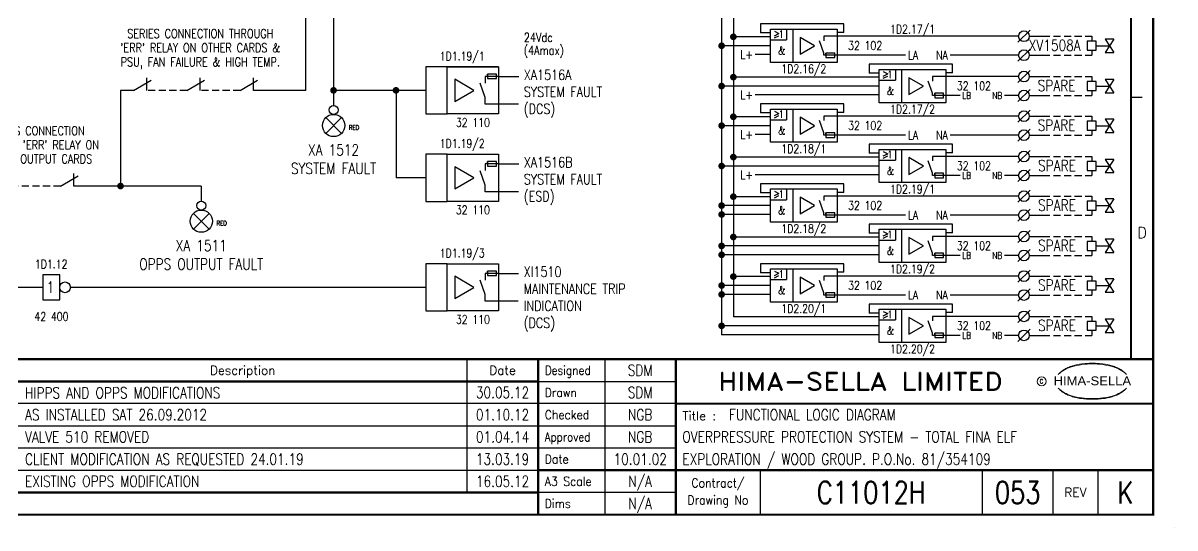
# Model space of a CAD drawing. Extents: x 0 to 414, y 0 to 285.
# Drawn here: x 154.5 to 413.9, y 0 to 113.7 of the extents above; entities that cross this region are included whole.
import ezdxf
from ezdxf.enums import TextEntityAlignment as Align

# ---------------------------------------------------------------- set-up
doc = ezdxf.new("R2010")
doc.units = 0
doc.header["$MEASUREMENT"] = 0
doc.linetypes.add('CONTINU', pattern=[0])
doc.linetypes.add('HIDDEN', pattern=[9.525, 6.35, -3.175])
doc.layers.get('0').update_dxf_attribs({"linetype": 'CONTINUOUS'})
for name, color, linetype in [('01-DRAW', 7, 'CONTINUOUS'), ('01_DRAW', 7, 'CONTINUOUS'), ('02-TEXT', 2, 'CONTINUOUS'), ('COL', 2, 'CONTINU'), ('ROW', 2, 'CONTINU'), ('UPS', 2, 'CONTINUOUS')]:
    doc.layers.add(name, color=color, linetype=linetype)
doc.styles.add('ARIAL', font='arial.ttf', dxfattribs={"height": 2.5})
doc.styles.add('ROMAND', font='ROMAND')
doc.styles.add('ROMANS', font='romans.shx', dxfattribs={"width": 0.8})

# ---------------------------------------------------------------- blocks, each defined once
blk = doc.blocks.new('TERM')
blk.add_line((0.5657, 0.5657), (-0.5657, -0.5657))
blk.add_circle((0, 0), 0.5)
blk = doc.blocks.new('HS-A3')
at = {"color": 1}
for p, q in [((404, 97), (406.5, 97)), ((254.5, 38), (254.5, 8)), ((285.5, 38), (285.5, 3)), ((270.5, 33), (301.5, 33)), ((301.5, 28), (104, 28)), ((104, 23), (301.5, 23)), ((301.5, 18), (104, 18)), ((104, 13), (270.5, 13)), ((320.5, 13), (320.5, 3)), ((370.5, 13), (370.5, 3)), ((386.5, 3), (386.5, 13)), ((396.5, 13), (396.5, 3)), ((301.5, 8), (270.5, 8)), ((413.9, 0), (413.9, 0.025))]:
    blk.add_line(p, q, dxfattribs=at)
at = {"color": 1, "const_width": 0.5}
blk.add_lwpolyline([(16, 3), (409, 3), (409, 285), (16, 285)], close=True, dxfattribs=at)
for points in [[(404, 38), (404, 280)], [(409, 38), (16, 38)], [(270.5, 38), (270.5, 3)], [(301.5, 3), (301.5, 38)], [(270.5, 33), (104, 33)], [(409, 28), (301.5, 28)], [(270.5, 13), (409, 13)], [(270.5, 8), (16, 8)]]:
    blk.add_lwpolyline(points, dxfattribs=at)
at = {"color": 3, "lineweight": 13}
blk.add_circle((383.8795, 33), 1, dxfattribs=at)
for centre, radius, start, end in [((393.7772, 27.1992), 9.7601, 107.5931, 113.9452), ((395.0991, 20.9965), 15.9367, 89.2698, 106.3911), ((394.0978, 26.015), 10.9859, 96.0146, 107.3203), ((395.2933, 18.8099), 18.2818, 92.8917, 97.3734), ((395.2419, 21.3644), 15.7281, 89.7805, 93.1738), ((395.5053, 20.9965), 15.9367, 73.6089, 90.7302), ((395.3626, 21.3644), 15.7281, 86.8262, 90.2195), ((395.3112, 18.8099), 18.2818, 82.6266, 87.1083), ((396.5067, 26.015), 10.9859, 72.6797, 83.9854), ((396.8272, 27.1992), 9.7601, 66.0548, 72.4069), ((392.604, 29.3277), 7.2401, 106.0532, 133.5024), ((392.8763, 29.5135), 7.2999, 130.419, 136.057), ((392.1149, 30.6001), 5.9804, 122.244, 131.6154), ((391.752, 31.2819), 5.2104, 111.8206, 122.8668), ((398.0005, 29.3277), 7.2401, 46.4976, 73.9468), ((398.8524, 31.2819), 5.2104, 57.1332, 68.1794), ((398.4895, 30.6001), 5.9804, 48.3846, 57.756), ((397.7282, 29.5135), 7.2999, 43.943, 49.581), ((392.8763, 36.545), 7.2999, 223.943, 229.581), ((392.604, 36.7308), 7.2401, 226.4976, 253.9468), ((398.0005, 36.7308), 7.2401, 286.0532, 313.5024), ((397.7282, 36.545), 7.2999, 310.419, 316.057), ((392.1149, 35.4585), 5.9804, 228.3846, 237.756), ((391.752, 34.7766), 5.2104, 237.1332, 248.1794), ((393.7772, 38.8593), 9.7601, 246.0548, 252.4069), ((395.0991, 45.062), 15.9367, 253.6089, 270.7302), ((394.0978, 40.0435), 10.9859, 252.6797, 263.9854), ((395.2933, 47.2486), 18.2818, 262.6266, 267.1083), ((395.2419, 44.6941), 15.7281, 266.8262, 270.2195), ((395.5053, 45.062), 15.9367, 269.2698, 286.3911), ((395.3626, 44.6941), 15.7281, 269.7805, 273.1738), ((395.3112, 47.2486), 18.2818, 272.8917, 277.3734), ((396.5067, 40.0435), 10.9859, 276.0146, 287.3203), ((396.8272, 38.8593), 9.7601, 287.5931, 293.9452), ((398.8524, 34.7766), 5.2104, 291.8206, 302.8668), ((398.4895, 35.4585), 5.9804, 302.244, 311.6154)]:
    blk.add_arc(centre, radius, start, end, dxfattribs=at)
at = {"color": 2, "style": 'ROMAND'}
blk.add_text('D', height=2.5, dxfattribs=at).set_placement((406.5, 66.5), align=Align.MIDDLE)
at = {"color": 4, "style": 'ROMAND'}
for s, p in [('Description', (204, 34.5)), ('Date', (262.5, 34.5))]:
    blk.add_text(s, height=2, dxfattribs=at).set_placement(p, align=Align.CENTER)
for s, width, p in [('Designed', 0.87, (272, 34.5)), ('Drawn', 0.9, (272, 29.5)), ('Checked', 0.9, (272, 24.5)), ('Approved', 0.85, (272, 19.5)), ('Date', 0.9, (272, 14.5)), ('A3 Scale', 0.9, (272, 9.5)), ('Dims', 0.9, (272, 4.5))]:
    blk.add_text(s, height=2, dxfattribs=dict(at, width=width)).set_placement(p)
at = {"color": 1, "style": 'ROMAND', "width": 1.15}
blk.add_text('HIMA-SELLA LIMITED', height=4, dxfattribs=at).set_placement((343.0965, 33), align=Align.MIDDLE)
at = {"color": 1, "style": 'ARIAL', "width": 1.05}
blk.add_text('HIMA-SELLA', height=2, dxfattribs=at).set_placement((395.3022, 32.1293), align=Align.CENTER)
at = {"color": 3, "lineweight": 13, "style": 'ROMANS', "width": 0.8}
blk.add_text('C', height=1, dxfattribs=at).set_placement((383.8436, 32.5), align=Align.CENTER)
at = {"color": 4, "style": 'ROMAND'}
blk.add_text('Title :', height=2, dxfattribs=at).set_placement((303, 24.25))
at = {"color": 4, "style": 'ROMAND', "width": 0.9}
for s, p in [('Contract/', (311, 10)), ('Drawing No', (311, 6))]:
    blk.add_text(s, height=2, dxfattribs=at).set_placement(p, align=Align.MIDDLE)
at = {"color": 4, "style": 'ROMAND'}
blk.add_text('REV', height=2, dxfattribs=at).set_placement((391.5, 8), align=Align.MIDDLE)
at = {"layer": 'COL', "style": 'ROMAND', "flags": 9}
for tag, p in [('COL1', (48.5, 282.5)), ('COL2', (113.5, 282.5)), ('COL3', (178.5, 282.5)), ('COL4', (243.5, 282.5)), ('COL5', (308.5, 282.5)), ('COL6', (373.5, 282.5))]:
    blk.add_attdef(tag, p, '', height=2.5, dxfattribs=at)
at = {"layer": 'ROW', "style": 'ROMAND', "flags": 9}
for tag, p in [('ROW1', (406.5, 249.5)), ('ROW2', (406.5, 188.5)), ('ROW3', (406.5, 127.5)), ('ROW4', (406.5, 66.5))]:
    blk.add_attdef(tag, p, '', height=2.5, dxfattribs=at)
at = {"layer": 'UPS', "color": 3, "style": 'ROMANS', "width": 0.8, "flags": 8}
blk.add_attdef('PROJS->NOMPRO', text='', height=1.7, rotation=90, dxfattribs=at).set_placement((13.5, 35), align=Align.MIDDLE_LEFT)
at = {"layer": 'UPS', "style": 'ROMANS', "width": 0.8, "flags": 8}
for tag, height, p in [('PLANOS->VERIF', 2.5, (293.5, 34.25)), ('PLANOS->CANVI1', 2.5, (109, 29.25)), ('PLANOS->NCAN1', 2.5, (149, 29.25)), ('PLANOS->DCAN1', 2.5, (262.5, 29.25)), ('PLANOS->ORIG', 2.5, (293.5, 29.25)), ('PLANOS->CANVI2', 2.5, (109, 24.25)), ('PLANOS->NCAN2', 2.5, (149, 24.25)), ('PLANOS->DCAN2', 2.5, (262.5, 24.25)), ('PLANOS->HECHF', 2.5, (293.5, 24.25)), ('PLANOS->CANVI3', 2.5, (109, 19.25)), ('PLANOS->NCAN3', 2.5, (149, 19.25)), ('PLANOS->DCAN3', 2.5, (262.5, 19.25)), ('PLANOS->HECHD', 2.5, (293.5, 19.25)), ('PLANOS->CANVI4', 2.5, (109, 14.25)), ('PLANOS->NCAN4', 2.5, (149, 14.25)), ('PLANOS->DCAN4', 2.5, (262.5, 14.25)), ('PLANOS->DATACREA', 2.5, (293.5, 14.25)), ('PLANOS->CANVI5', 2.5, (109, 9.25)), ('PLANOS->NCAN5', 2.5, (149, 9.25)), ('PLANOS->DCAN5', 2.5, (262.5, 9.25)), ('PLANOS->NR1', 2.5, (293.5, 9.25)), ('PROJS->DESCPRO3', 5, (345.5, 5.5)), ('PLANOS->PLANO', 5, (378.5, 5.5)), ('PLANOS->USER', 5, (402.75, 5.5)), ('PLANOS->NR2', 2.5, (293.5, 4.25))]:
    blk.add_attdef(tag, text='', height=height, dxfattribs=at).set_placement(p, align=Align.CENTER)
at = {"layer": 'UPS', "style": 'ROMANS', "width": 3.1263, "flags": 8}
blk.add_attdef('PLANOS->MCAN1', text='', height=2.5, rotation=0.061173, dxfattribs=at).set_placement((155, 31.6443), (254, 31.75), align=Align.FIT)
at = {"layer": 'UPS', "style": 'ROMANS', "flags": 8}
for tag, width, p, p2 in [('PLANOS->MCAN2', 3.0574, (155, 26.75), (254, 26.75)), ('PLANOS->MCAN3', 3.0574, (155, 21.75), (254, 21.75)), ('PLANOS->MCAN4', 3.0462, (155, 16.75), (254, 16.75)), ('PLANOS->MCAN5', 3.0574, (155, 11.75), (254, 11.75))]:
    blk.add_attdef(tag, text='', height=2.5, dxfattribs=dict(at, width=width)).set_placement(p, p2, align=Align.FIT)
at = {"layer": 'UPS', "style": 'ROMANS', "width": 0.8, "flags": 8}
blk.add_attdef('PLANOS->DENOM', (313.5, 24.25), '', height=2.5, dxfattribs=at)
at = {"layer": 'UPS', "color": 4, "style": 'ROMANS', "width": 0.8, "flags": 8}
for tag, p in [('PROJS->DESCPRO1', (303, 19.25)), ('PROJS->DESCPRO2', (303, 14.25))]:
    blk.add_attdef(tag, p, '', height=2.5, dxfattribs=at)
at = {"layer": 'UPS', "color": 3, "style": 'ROMANS', "width": 0.8, "flags": 8}
blk.add_attdef('PLANOS->PROTOTIPO', text='', height=1.7, dxfattribs=at).set_placement((39.5, 5.5), align=Align.MIDDLE_LEFT)
at = {"layer": 'UPS', "style": 'ROMANS', "width": 0.8, "flags": 8}
blk.add_attdef('PLANOS->OBS4', text='', height=2.5, dxfattribs=at).set_placement((107, 5.5), align=Align.MIDDLE_LEFT)

msp = doc.modelspace()

# ---------------------------------------------------------------- linework, layer by layer
for p, q in [((314.4731, 128.5983), (314.4731, 47.5185)), ((394.1681, 109.586), (394.1681, 107.586)), ((396.1681, 109.586), (394.1681, 109.586)), ((395.1681, 110.7216), (395.1681, 109.586)), ((396.1681, 107.586), (396.1681, 109.586)), ((396.1681, 108.586), (396.1681, 109.586)), ((398.1681, 110.086), (400.1681, 107.086)), ((400.1681, 110.086), (398.1681, 107.086)), ((400.1681, 110.086), (398.1681, 110.086)), ((353.2632, 106.4504), (337.8301, 106.4504)), ((378.6964, 106.4504), (363.2632, 106.4504)), ((394.1681, 107.586), (396.1681, 107.586)), ((395.1681, 107.586), (395.1681, 106.4504)), ((396.1681, 108.586), (399.1681, 108.586)), ((398.1681, 107.086), (400.1681, 107.086)), ((261.6229, 103.8456), (245.2215, 103.8456)), ((395.1681, 101.6418), (395.1681, 100.5062)), ((394.1681, 100.5062), (394.1681, 98.5062)), ((396.1681, 100.5062), (394.1681, 100.5062)), ((396.1681, 98.5062), (396.1681, 100.5062)), ((396.1681, 99.5062), (396.1681, 100.5062)), ((396.1681, 99.5062), (399.1681, 99.5062)), ((398.1681, 101.0062), (400.1681, 98.0062)), ((400.1681, 101.0062), (398.1681, 98.0062)), ((400.1681, 101.0062), (398.1681, 101.0062)), ((176.497, 98.5393), (176.497, 76.9911)), ((365.5055, 97.3706), (362.3146, 97.3706)), ((378.6964, 97.3706), (375.5055, 97.3706)), ((394.1681, 98.5062), (396.1681, 98.5062)), ((395.1681, 98.5062), (395.1681, 97.3706)), ((398.1681, 98.0062), (400.1681, 98.0062)), ((394.1681, 91.586), (394.1681, 89.586)), ((396.1681, 91.586), (394.1681, 91.586)), ((395.1681, 92.7216), (395.1681, 91.586)), ((396.1681, 89.586), (396.1681, 91.586)), ((396.1681, 90.586), (396.1681, 91.586)), ((398.1681, 92.086), (400.1681, 89.086)), ((400.1681, 92.086), (398.1681, 89.086)), ((400.1681, 92.086), (398.1681, 92.086)), ((353.2632, 88.4504), (337.8301, 88.4504)), ((378.6964, 88.4504), (363.2632, 88.4504)), ((394.1681, 89.586), (396.1681, 89.586)), ((395.1681, 89.586), (395.1681, 88.4504)), ((396.1681, 90.586), (399.1681, 90.586)), ((398.1681, 89.086), (400.1681, 89.086)), ((395.1681, 83.6418), (395.1681, 82.5062)), ((398.1681, 83.0062), (400.1681, 80.0062)), ((400.1681, 83.0062), (398.1681, 80.0062)), ((400.1681, 83.0062), (398.1681, 83.0062)), ((394.1681, 82.5062), (394.1681, 80.5062)), ((396.1681, 82.5062), (394.1681, 82.5062)), ((394.1681, 80.5062), (396.1681, 80.5062)), ((395.1681, 80.5062), (395.1681, 79.3706)), ((396.1681, 80.5062), (396.1681, 82.5062)), ((396.1681, 81.5062), (396.1681, 82.5062)), ((396.1681, 81.5062), (399.1681, 81.5062)), ((365.5055, 79.3706), (362.3146, 79.3706)), ((378.6964, 79.3706), (375.5055, 79.3706)), ((398.1681, 80.0062), (400.1681, 80.0062)), ((394.1681, 73.586), (394.1681, 71.586)), ((396.1681, 73.586), (394.1681, 73.586)), ((395.1681, 74.7216), (395.1681, 73.586)), ((396.1681, 71.586), (396.1681, 73.586)), ((396.1681, 72.586), (396.1681, 73.586)), ((398.1681, 74.086), (400.1681, 71.086)), ((400.1681, 74.086), (398.1681, 71.086)), ((400.1681, 74.086), (398.1681, 74.086)), ((353.2632, 70.4504), (337.8301, 70.4504)), ((378.6964, 70.4504), (363.2632, 70.4504)), ((394.1681, 71.586), (396.1681, 71.586)), ((395.1681, 71.586), (395.1681, 70.4504)), ((396.1681, 72.586), (399.1681, 72.586)), ((398.1681, 71.086), (400.1681, 71.086)), ((395.1681, 65.6418), (395.1681, 64.5062)), ((398.1681, 65.0062), (400.1681, 62.0062)), ((400.1681, 65.0062), (398.1681, 62.0062)), ((400.1681, 65.0062), (398.1681, 65.0062)), ((394.1681, 64.5062), (394.1681, 62.5062)), ((396.1681, 64.5062), (394.1681, 64.5062)), ((394.1681, 62.5062), (396.1681, 62.5062)), ((395.1681, 62.5062), (395.1681, 61.3706)), ((396.1681, 62.5062), (396.1681, 64.5062)), ((396.1681, 63.5062), (396.1681, 64.5062)), ((396.1681, 63.5062), (399.1681, 63.5062)), ((365.5055, 61.3706), (362.3146, 61.3706)), ((378.6964, 61.3706), (375.5055, 61.3706)), ((398.1681, 62.0062), (400.1681, 62.0062)), ((394.1681, 55.586), (394.1681, 53.586)), ((396.1681, 55.586), (394.1681, 55.586)), ((395.1681, 56.7216), (395.1681, 55.586)), ((396.1681, 53.586), (396.1681, 55.586)), ((396.1681, 54.586), (396.1681, 55.586)), ((396.1681, 54.586), (399.1681, 54.586)), ((398.1681, 56.086), (400.1681, 53.086)), ((400.1681, 56.086), (398.1681, 53.086)), ((400.1681, 56.086), (398.1681, 56.086)), ((158.9713, 54.1837), (147.1474, 54.1836)), ((353.2632, 52.4504), (337.8301, 52.4504)), ((378.6964, 52.4504), (363.2632, 52.4504)), ((394.1681, 53.586), (396.1681, 53.586)), ((395.1681, 53.586), (395.1681, 52.4504)), ((398.1681, 53.086), (400.1681, 53.086)), ((395.1681, 47.6418), (395.1681, 46.5062)), ((398.1681, 47.0062), (400.1681, 44.0062)), ((400.1681, 47.0062), (398.1681, 44.0062)), ((400.1681, 47.0062), (398.1681, 47.0062)), ((394.1681, 46.5062), (394.1681, 44.5062)), ((396.1681, 46.5062), (394.1681, 46.5062)), ((394.1681, 44.5062), (396.1681, 44.5062)), ((395.1681, 44.5062), (395.1681, 43.3706)), ((396.1681, 44.5062), (396.1681, 46.5062)), ((396.1681, 45.5062), (396.1681, 46.5062)), ((396.1681, 45.5062), (399.1681, 45.5062)), ((365.5055, 43.3706), (362.3146, 43.3706)), ((378.6964, 43.3706), (375.5055, 43.3706)), ((398.1681, 44.0062), (400.1681, 44.0062))]:
    msp.add_line(p, q)
at = {"linetype": 'HIDDEN', "ltscale": 0.25}
for p, q in [((384.1681, 110.7216), (395.1681, 110.7216)), ((384.1681, 106.4504), (395.1681, 106.4504)), ((384.1681, 101.6418), (395.1681, 101.6418)), ((384.1681, 97.3706), (395.1681, 97.3706)), ((384.1681, 92.7216), (395.1681, 92.7216)), ((384.1681, 88.4504), (395.1681, 88.4504)), ((384.1681, 83.6418), (395.1681, 83.6418)), ((384.1681, 79.3706), (395.1681, 79.3706)), ((384.1681, 74.7216), (395.1681, 74.7216)), ((384.1681, 70.4504), (395.1681, 70.4504)), ((384.1681, 65.6418), (395.1681, 65.6418)), ((384.1681, 61.3706), (395.1681, 61.3706)), ((384.1681, 56.7216), (395.1681, 56.7216)), ((384.1681, 52.4504), (395.1681, 52.4504)), ((384.1681, 47.6418), (395.1681, 47.6418)), ((384.1681, 43.3706), (395.1681, 43.3706))]:
    msp.add_line(p, q, dxfattribs=at)
for centre in [(224.4645, 94.1273), (194.6689, 72.5791)]:
    msp.add_circle(centre, 1)
at = {"layer": '01-DRAW'}
for p, q in [((311.8302, 144.586), (311.8302, 90.586)), ((218.1934, 98.5393), (218.1934, 120.359)), ((224.4645, 117.359), (224.4645, 98.5393)), ((339.3393, 113.4957), (320.5578, 113.4957)), ((320.5578, 113.4957), (320.5578, 111.4847)), ((322.8301, 112.336), (337.8301, 112.336)), ((322.8301, 104.836), (322.8301, 112.336)), ((323.7211, 111.8546), (324.7341, 111.3481)), ((326.4627, 112.336), (326.4627, 109.9185)), ((327.8301, 112.336), (327.8301, 104.836)), ((337.8301, 112.336), (337.8301, 104.836)), ((339.3393, 111.5731), (337.8301, 111.5731)), ((339.3393, 111.5731), (339.3393, 113.4957)), ((322.8301, 110.5983), (314.4731, 110.5983)), ((322.8301, 111.4847), (320.5578, 111.4847)), ((322.8301, 109.9185), (326.4627, 109.9185)), ((323.7211, 110.8416), (324.7341, 111.3481)), ((323.7211, 110.335), (324.7341, 110.8416)), ((334.8301, 106.9504), (333.8479, 109.7216)), ((337.8301, 110.7216), (334.8301, 110.7216)), ((334.8301, 110.7216), (334.8301, 109.7216)), ((378.6965, 110.7216), (335.9006, 110.7216)), ((381.1084, 110.7216), (384.1681, 110.7216)), ((322.8301, 108.586), (311.8302, 108.586)), ((319.116, 108.586), (311.8302, 108.586)), ((322.8301, 106.586), (319.4194, 106.586)), ((334.8301, 106.4504), (334.8301, 106.9504)), ((353.2632, 106.4504), (334.8301, 106.4504)), ((337.3301, 106.9504), (335.3301, 106.9504)), ((335.3301, 106.9504), (335.3301, 105.9504)), ((335.3301, 106.4504), (335.3301, 106.9504)), ((337.3301, 105.9504), (337.3301, 106.9504)), ((378.6965, 106.4504), (363.2632, 106.4504)), ((381.1084, 106.4504), (384.1681, 106.4504)), ((245.2215, 103.8456), (245.2215, 93.2329)), ((250.0454, 103.8456), (245.2215, 103.8456)), ((337.8301, 104.836), (322.8301, 104.836)), ((335.3301, 105.9504), (337.3301, 105.9504)), ((363.8238, 104.4159), (345.0423, 104.4159)), ((345.0423, 104.4159), (345.0423, 102.4049)), ((363.8238, 102.4933), (363.8238, 104.4159)), ((182.4475, 98.5393), (182.4475, 101.3425)), ((194.4475, 98.5393), (194.4475, 101.3425)), ((206.4475, 98.5393), (206.4475, 101.3425)), ((258.6229, 101.6748), (258.6229, 100.1748)), ((261.6229, 101.6748), (258.6229, 101.6748)), ((259.1229, 102.1748), (259.1229, 101.1748)), ((261.1229, 102.1748), (259.1229, 102.1748)), ((259.1229, 101.6748), (259.1229, 102.1748)), ((259.1229, 101.1748), (261.1229, 101.1748)), ((261.1229, 101.1748), (261.1229, 102.1748)), ((261.6229, 101.6748), (266.1447, 101.6748)), ((347.3146, 101.5185), (314.4731, 101.5185)), ((347.3146, 102.4049), (345.0423, 102.4049)), ((347.3146, 103.2562), (362.3146, 103.2562)), ((347.3146, 95.7562), (347.3146, 103.2562)), ((348.2056, 102.7748), (349.2186, 102.2683)), ((348.2056, 101.7618), (349.2186, 102.2683)), ((348.2056, 101.2552), (349.2186, 101.7618)), ((350.9472, 103.2562), (350.9472, 100.8387)), ((352.3146, 103.2562), (352.3146, 95.7562)), ((359.3146, 101.6418), (359.3146, 100.6418)), ((362.3146, 101.6418), (359.3146, 101.6418)), ((378.6964, 101.6418), (360.3851, 101.6418)), ((362.3146, 103.2562), (362.3146, 95.7562)), ((363.8238, 102.4933), (362.3146, 102.4933)), ((381.1084, 101.6418), (384.1681, 101.6418)), ((179.4475, 98.5393), (183.3689, 100.862)), ((191.4475, 98.5393), (195.3689, 100.862)), ((203.4475, 98.5393), (207.3689, 100.862)), ((258.6229, 96.9037), (257.4807, 100.126)), ((343.6005, 99.5062), (311.8302, 99.5062)), ((347.3146, 99.5062), (311.8302, 99.5062)), ((347.3146, 100.8387), (350.9472, 100.8387)), ((359.3146, 97.8706), (358.3324, 100.6418)), ((179.4475, 98.5393), (176.497, 98.5393)), ((218.1934, 98.5393), (206.4475, 98.5393)), ((238.5157, 98.5393), (224.4645, 98.5393)), ((224.4645, 98.5393), (224.4645, 95.1273)), ((238.5157, 98.5393), (238.5157, 78.8476)), ((245.2215, 98.5393), (238.5157, 98.5393)), ((258.6229, 95.4037), (258.6229, 96.9037)), ((347.3146, 97.5062), (319.4194, 97.5062)), ((359.3146, 97.3706), (359.3146, 97.8706)), ((365.5055, 97.3706), (359.3146, 97.3706)), ((361.8146, 97.8706), (359.8146, 97.8706)), ((359.8146, 97.3706), (359.8146, 97.8706)), ((359.8146, 97.8706), (359.8146, 96.8706)), ((359.8146, 96.8706), (361.8146, 96.8706)), ((361.8146, 96.8706), (361.8146, 97.8706)), ((378.6964, 97.3706), (375.5055, 97.3706)), ((381.1084, 97.3706), (384.1681, 97.3706)), ((266.0597, 95.4037), (258.6229, 95.4037)), ((339.3393, 95.4957), (320.5578, 95.4957)), ((320.5578, 95.4957), (320.5578, 93.4847)), ((322.8301, 93.4847), (320.5578, 93.4847)), ((322.8301, 86.836), (322.8301, 94.336)), ((322.8301, 94.336), (337.8301, 94.336)), ((323.7211, 93.8546), (324.7341, 93.3481)), ((326.4627, 94.336), (326.4627, 91.9185)), ((327.8301, 94.336), (327.8301, 86.836)), ((337.8301, 94.336), (337.8301, 86.836)), ((339.3393, 93.5731), (337.8301, 93.5731)), ((339.3393, 93.5731), (339.3393, 95.4957)), ((362.3146, 95.7562), (347.3146, 95.7562)), ((245.2215, 93.2329), (250.0454, 93.2329)), ((322.8301, 92.5983), (314.4731, 92.5983)), ((322.8301, 91.9185), (326.4627, 91.9185)), ((323.7211, 92.8416), (324.7341, 93.3481)), ((323.7211, 92.335), (324.7341, 92.8416)), ((334.8301, 88.9504), (333.8479, 91.7216)), ((337.8301, 92.7216), (334.8301, 92.7216)), ((334.8301, 92.7216), (334.8301, 91.7216)), ((378.6965, 92.7216), (335.9006, 92.7216)), ((381.1084, 92.7216), (384.1681, 92.7216)), ((319.116, 90.586), (311.8302, 90.586)), ((311.8302, 90.586), (311.8302, 43.5062)), ((322.8301, 90.586), (319.116, 90.586)), ((322.8301, 88.586), (319.4194, 88.586)), ((334.8301, 88.4504), (334.8301, 88.9504)), ((353.2632, 88.4504), (334.8301, 88.4504)), ((337.3301, 88.9504), (335.3301, 88.9504)), ((335.3301, 88.9504), (335.3301, 87.9504)), ((335.3301, 88.4504), (335.3301, 88.9504)), ((337.3301, 87.9504), (337.3301, 88.9504)), ((378.6965, 88.4504), (363.2632, 88.4504)), ((381.1084, 88.4504), (384.1681, 88.4504)), ((337.8301, 86.836), (322.8301, 86.836)), ((335.3301, 87.9504), (337.3301, 87.9504)), ((363.8238, 86.4159), (345.0423, 86.4159)), ((345.0423, 86.4159), (345.0423, 84.4049)), ((363.8238, 84.4933), (363.8238, 86.4159)), ((245.2215, 84.1539), (245.2215, 73.5412)), ((250.0454, 84.1539), (245.2215, 84.1539)), ((347.3146, 83.5185), (314.4731, 83.5185)), ((347.3146, 84.4049), (345.0423, 84.4049)), ((347.3146, 85.2562), (362.3146, 85.2562)), ((347.3146, 77.7562), (347.3146, 85.2562)), ((348.2056, 84.7748), (349.2186, 84.2683)), ((348.2056, 83.7618), (349.2186, 84.2683)), ((348.2056, 83.2552), (349.2186, 83.7618)), ((350.9472, 85.2562), (350.9472, 82.8387)), ((352.3146, 85.2562), (352.3146, 77.7562)), ((362.3146, 83.6418), (359.3146, 83.6418)), ((359.3146, 83.6418), (359.3146, 82.6418)), ((378.6964, 83.6418), (360.3851, 83.6418)), ((362.3146, 85.2562), (362.3146, 77.7562)), ((363.8238, 84.4933), (362.3146, 84.4933)), ((381.1084, 83.6418), (384.1681, 83.6418)), ((258.6229, 77.212), (257.4807, 80.4343)), ((258.6229, 81.9831), (258.6229, 80.4831)), ((261.6229, 81.9831), (258.6229, 81.9831)), ((261.1229, 82.4831), (259.1229, 82.4831)), ((259.1229, 82.4831), (259.1229, 81.4831)), ((259.1229, 81.9831), (259.1229, 82.4831)), ((259.1229, 81.4831), (261.1229, 81.4831)), ((261.1229, 81.4831), (261.1229, 82.4831)), ((261.6229, 81.9831), (266.1447, 81.9831)), ((343.6005, 81.5062), (311.8302, 81.5062)), ((347.3146, 81.5062), (343.6005, 81.5062)), ((347.3146, 82.8387), (350.9472, 82.8387)), ((359.3146, 79.8706), (358.3324, 82.6418)), ((163.0015, 76.9911), (166.9229, 79.3138)), ((166.0015, 76.9911), (166.0015, 79.7943)), ((245.2215, 78.8476), (238.5157, 78.8476)), ((347.3146, 79.5062), (319.4194, 79.5062)), ((359.3146, 79.3706), (359.3146, 79.8706)), ((365.5055, 79.3706), (359.3146, 79.3706)), ((359.8146, 79.8706), (359.8146, 78.8706)), ((359.8146, 79.3706), (359.8146, 79.8706)), ((361.8146, 79.8706), (359.8146, 79.8706)), ((359.8146, 78.8706), (361.8146, 78.8706)), ((361.8146, 78.8706), (361.8146, 79.8706)), ((378.6964, 79.3706), (375.5055, 79.3706)), ((381.1084, 79.3706), (384.1681, 79.3706)), ((194.6689, 76.9911), (166.0015, 76.9911)), ((194.6689, 76.9911), (194.6689, 73.5791)), ((258.6229, 75.712), (258.6229, 77.212)), ((266.0597, 75.712), (258.6229, 75.712)), ((339.3393, 77.4957), (320.5578, 77.4957)), ((320.5578, 77.4957), (320.5578, 75.4847)), ((322.8301, 75.4847), (320.5578, 75.4847)), ((322.8301, 76.336), (337.8301, 76.336)), ((322.8301, 68.836), (322.8301, 76.336)), ((323.7211, 75.8546), (324.7341, 75.3481)), ((323.7211, 74.8416), (324.7341, 75.3481)), ((326.4627, 76.336), (326.4627, 73.9185)), ((327.8301, 76.336), (327.8301, 68.836)), ((337.8301, 76.336), (337.8301, 68.836)), ((339.3393, 75.5731), (337.8301, 75.5731)), ((339.3393, 75.5731), (339.3393, 77.4957)), ((362.3146, 77.7562), (347.3146, 77.7562)), ((245.2215, 73.5412), (250.0454, 73.5412)), ((322.8301, 74.5983), (314.4731, 74.5983)), ((322.8301, 73.9185), (326.4627, 73.9185)), ((323.7211, 74.335), (324.7341, 74.8416)), ((334.8301, 70.9504), (333.8479, 73.7216)), ((337.8301, 74.7216), (334.8301, 74.7216)), ((334.8301, 74.7216), (334.8301, 73.7216)), ((378.6965, 74.7216), (335.9006, 74.7216)), ((381.1084, 74.7216), (384.1681, 74.7216)), ((319.116, 72.586), (311.8302, 72.586)), ((322.8301, 70.586), (311.8302, 70.586)), ((322.8301, 72.586), (319.116, 72.586)), ((334.8301, 70.4504), (334.8301, 70.9504)), ((353.2632, 70.4504), (334.8301, 70.4504)), ((335.3301, 70.9504), (335.3301, 69.9504)), ((335.3301, 70.4504), (335.3301, 70.9504)), ((337.3301, 70.9504), (335.3301, 70.9504)), ((337.3301, 69.9504), (337.3301, 70.9504)), ((378.6965, 70.4504), (363.2632, 70.4504)), ((381.1084, 70.4504), (384.1681, 70.4504)), ((337.8301, 68.836), (322.8301, 68.836)), ((335.3301, 69.9504), (337.3301, 69.9504)), ((345.0423, 68.4159), (345.0423, 66.4049)), ((363.8238, 68.4159), (345.0423, 68.4159)), ((363.8238, 66.4933), (363.8238, 68.4159)), ((347.3146, 65.5185), (314.4731, 65.5185)), ((347.3146, 66.4049), (345.0423, 66.4049)), ((347.3146, 59.7562), (347.3146, 67.2562)), ((347.3146, 67.2562), (362.3146, 67.2562)), ((348.2056, 66.7748), (349.2186, 66.2683)), ((348.2056, 65.7618), (349.2186, 66.2683)), ((348.2056, 65.2552), (349.2186, 65.7618)), ((350.9472, 67.2562), (350.9472, 64.8387)), ((352.3146, 67.2562), (352.3146, 59.7562)), ((362.3146, 65.6418), (359.3146, 65.6418)), ((359.3146, 65.6418), (359.3146, 64.6418)), ((378.6964, 65.6418), (360.3851, 65.6418)), ((362.3146, 67.2562), (362.3146, 59.7562)), ((363.8238, 66.4933), (362.3146, 66.4933)), ((381.1084, 65.6418), (384.1681, 65.6418)), ((343.6005, 63.5062), (311.8302, 63.5062)), ((347.3146, 63.5062), (343.6005, 63.5062)), ((347.3146, 64.8387), (350.9472, 64.8387)), ((359.3146, 61.8706), (358.3324, 64.6418)), ((347.3146, 61.5062), (311.8302, 61.5062)), ((362.3146, 59.7562), (347.3146, 59.7562)), ((359.3146, 61.3706), (359.3146, 61.8706)), ((365.5055, 61.3706), (359.3146, 61.3706)), ((361.8146, 61.8706), (359.8146, 61.8706)), ((359.8146, 61.8706), (359.8146, 60.8706)), ((359.8146, 61.3706), (359.8146, 61.8706)), ((359.8146, 60.8706), (361.8146, 60.8706)), ((361.8146, 60.8706), (361.8146, 61.8706)), ((378.6964, 61.3706), (375.5055, 61.3706)), ((381.1084, 61.3706), (384.1681, 61.3706)), ((245.2215, 59.4899), (245.2215, 48.8772)), ((250.0454, 59.4899), (245.2215, 59.4899)), ((258.6229, 57.3191), (258.6229, 55.8191)), ((261.6229, 57.3191), (258.6229, 57.3191)), ((261.1229, 57.8191), (259.1229, 57.8191)), ((259.1229, 57.3191), (259.1229, 57.8191)), ((259.1229, 57.8191), (259.1229, 56.8191)), ((261.1229, 56.8191), (261.1229, 57.8191)), ((261.6229, 57.3191), (266.1105, 57.3191)), ((339.3393, 59.4957), (320.5578, 59.4957)), ((320.5578, 59.4957), (320.5578, 57.4847)), ((322.8301, 57.4847), (320.5578, 57.4847)), ((322.8301, 58.336), (337.8301, 58.336)), ((322.8301, 50.836), (322.8301, 58.336)), ((323.7211, 57.8546), (324.7341, 57.3481)), ((323.7211, 56.8416), (324.7341, 57.3481)), ((326.4627, 58.336), (326.4627, 55.9185)), ((327.8301, 58.336), (327.8301, 50.836)), ((337.8301, 58.336), (337.8301, 50.836)), ((339.3393, 57.5731), (337.8301, 57.5731)), ((339.3393, 57.5731), (339.3393, 59.4957)), ((158.9713, 57.0076), (158.9713, 51.3597)), ((162.7952, 57.0076), (158.9713, 57.0076)), ((162.7952, 51.3597), (162.7952, 57.0076)), ((258.6229, 52.548), (257.4807, 55.7703)), ((259.1229, 56.8191), (261.1229, 56.8191)), ((319.116, 54.586), (311.8302, 54.586)), ((322.8301, 56.5983), (314.4731, 56.5983)), ((322.8301, 54.586), (319.116, 54.586)), ((322.8301, 55.9185), (326.4627, 55.9185)), ((323.7211, 56.335), (324.7341, 56.8416)), ((334.8301, 52.9504), (333.8479, 55.7216)), ((337.8301, 56.7216), (334.8301, 56.7216)), ((334.8301, 56.7216), (334.8301, 55.7216)), ((378.6965, 56.7216), (335.9006, 56.7216)), ((381.1084, 56.7216), (384.1681, 56.7216)), ((245.2215, 54.1836), (165.2072, 54.1837)), ((258.6229, 51.048), (258.6229, 52.548)), ((322.8301, 52.586), (311.8302, 52.586)), ((334.8301, 52.4504), (334.8301, 52.9504)), ((353.2632, 52.4504), (334.8301, 52.4504)), ((337.3301, 52.9504), (335.3301, 52.9504)), ((335.3301, 52.4504), (335.3301, 52.9504)), ((335.3301, 52.9504), (335.3301, 51.9504)), ((335.3301, 51.9504), (337.3301, 51.9504)), ((337.3301, 51.9504), (337.3301, 52.9504)), ((378.6965, 52.4504), (363.2632, 52.4504)), ((381.1084, 52.4504), (384.1681, 52.4504)), ((158.9713, 51.3597), (162.7952, 51.3597)), ((266.0255, 51.048), (258.6229, 51.048)), ((337.8301, 50.836), (322.8301, 50.836)), ((363.8238, 50.4159), (345.0423, 50.4159)), ((345.0423, 50.4159), (345.0423, 48.4049)), ((363.8238, 48.4933), (363.8238, 50.4159)), ((245.2215, 48.8772), (250.0454, 48.8772)), ((347.3146, 47.5185), (314.4731, 47.5185)), ((347.3146, 48.4049), (345.0423, 48.4049)), ((347.3146, 41.7562), (347.3146, 49.2562)), ((347.3146, 49.2562), (362.3146, 49.2562)), ((347.3146, 46.8387), (350.9472, 46.8387)), ((348.2056, 48.7748), (349.2186, 48.2683)), ((348.2056, 47.7618), (349.2186, 48.2683)), ((348.2056, 47.2552), (349.2186, 47.7618)), ((350.9472, 49.2562), (350.9472, 46.8387)), ((352.3146, 49.2562), (352.3146, 41.7562)), ((362.3146, 47.6418), (359.3146, 47.6418)), ((359.3146, 47.6418), (359.3146, 46.6418)), ((378.6964, 47.6418), (360.3851, 47.6418)), ((362.3146, 49.2562), (362.3146, 41.7562)), ((363.8238, 48.4933), (362.3146, 48.4933)), ((381.1084, 47.6418), (384.1681, 47.6418)), ((343.6005, 45.5062), (311.8302, 45.5062)), ((347.3146, 45.5062), (343.6005, 45.5062)), ((359.3146, 43.8706), (358.3324, 46.6418)), ((347.3146, 43.5062), (311.8302, 43.5062)), ((362.3146, 41.7562), (347.3146, 41.7562)), ((359.3146, 43.3706), (359.3146, 43.8706)), ((365.5055, 43.3706), (359.3146, 43.3706)), ((361.8146, 43.8706), (359.8146, 43.8706)), ((359.8146, 43.3706), (359.8146, 43.8706)), ((359.8146, 43.8706), (359.8146, 42.8706)), ((359.8146, 42.8706), (361.8146, 42.8706)), ((361.8146, 42.8706), (361.8146, 43.8706)), ((378.6964, 43.3706), (375.5055, 43.3706)), ((381.1084, 43.3706), (384.1681, 43.3706))]:
    msp.add_line(p, q, dxfattribs=at)
at = {"layer": '01-DRAW', "linetype": 'HIDDEN', "ltscale": 0.25}
for p, q in [((191.4475, 98.5393), (182.4475, 98.5393)), ((203.4475, 98.5393), (194.4475, 98.5393)), ((163.0015, 76.9911), (152.0015, 76.9911))]:
    msp.add_line(p, q, dxfattribs=at)
at = {"layer": '01-DRAW', "const_width": 0.75}
for points in [[(311.4552, 108.586, 1), (312.2052, 108.586, 1)], [(314.0981, 110.5983, 1), (314.8481, 110.5983, 1)], [(314.0981, 101.5185, 1), (314.8481, 101.5185, 1)], [(224.0895, 98.5393, 1), (224.8395, 98.5393, 1)], [(238.1407, 98.5393, 1), (238.8907, 98.5393, 1)], [(311.4552, 99.5062, 1), (312.2052, 99.5062, 1)], [(311.4552, 90.586, 1), (312.2052, 90.586, 1)], [(314.0981, 92.5983, 1), (314.8481, 92.5983, 1)], [(314.0981, 83.5185, 1), (314.8481, 83.5185, 1)], [(311.4552, 81.5062, 1), (312.2052, 81.5062, 1)], [(176.122, 76.9911, 1), (176.872, 76.9911, 1)], [(314.0981, 74.5983, 1), (314.8481, 74.5983, 1)], [(311.4552, 72.586, 1), (312.2052, 72.586, 1)], [(311.4552, 70.586, 1), (312.2052, 70.586, 1)], [(314.0981, 65.5185, 1), (314.8481, 65.5185, 1)], [(311.4552, 63.5062, 1), (312.2052, 63.5062, 1)], [(311.4552, 61.5062, 1), (312.2052, 61.5062, 1)], [(314.0981, 56.5983, 1), (314.8481, 56.5983, 1)], [(311.4552, 54.586, 1), (312.2052, 54.586, 1)], [(311.4552, 52.586, 1), (312.2052, 52.586, 1)], [(311.4552, 45.5062, 1), (312.2052, 45.5062, 1)]]:
    msp.add_lwpolyline(points, format="xyb", close=True, dxfattribs=at)
at = {"layer": '01-DRAW'}
for points in [[(332.7747, 108.586), (329.5185, 110.466), (329.5185, 106.7061)], [(261.6229, 93.2329), (250.0454, 93.2329), (250.0454, 103.8456), (261.6229, 103.8456)], [(357.2592, 99.5062), (354.003, 101.3862), (354.003, 97.6263)], [(256.0754, 98.5393), (251.7338, 101.0459), (251.7338, 96.0327)], [(332.7747, 90.586), (329.5185, 92.466), (329.5185, 88.7061)], [(261.6229, 73.5412), (250.0454, 73.5412), (250.0454, 84.1539), (261.6229, 84.1539)], [(357.2592, 81.5062), (354.003, 83.3862), (354.003, 79.6263)], [(256.0754, 78.8476), (251.7338, 81.3542), (251.7338, 76.341)], [(332.7747, 72.586), (329.5185, 74.466), (329.5185, 70.7061)], [(357.2592, 63.5062), (354.003, 65.3862), (354.003, 61.6263)], [(261.6229, 48.8772), (250.0454, 48.8772), (250.0454, 59.4899), (261.6229, 59.4899)], [(256.0754, 54.1836), (251.7338, 56.6902), (251.7338, 51.677)], [(332.7747, 54.586), (329.5185, 56.466), (329.5185, 52.7061)], [(357.2592, 45.5062), (354.003, 47.3862), (354.003, 43.6263)]]:
    msp.add_lwpolyline(points, close=True, dxfattribs=at)
msp.add_circle((164.0012, 54.1837), 1.206, dxfattribs=at)
at = {"layer": '01_DRAW', "color": 7, "linetype": 'Continuous'}
for p, q in [((222.6967, 92.3951), (226.2322, 88.8595)), ((222.6967, 88.8595), (226.2322, 92.3951)), ((192.9011, 67.3113), (196.4366, 70.8469)), ((192.9011, 70.8469), (196.4366, 67.3113))]:
    msp.add_line(p, q, dxfattribs=at)
for centre in [(224.4645, 90.6273), (194.6689, 69.0791)]:
    msp.add_circle(centre, 2.5, dxfattribs=at)

# ---------------------------------------------------------------- block references
ref = msp.add_blockref('HS-A3', (0, 0))
ref.add_attrib('PROJS->DESCPRO3', 'C11012H', dxfattribs={"layer": 'UPS', "height": 5, "style": 'ROMANS', "width": 0.8, "flags": 8}).set_placement((345.5, 5.5), align=Align.CENTER)
ref.add_attrib('PLANOS->DATACREA', '10.01.02', dxfattribs={"layer": 'UPS', "height": 2.5, "style": 'ROMANS', "width": 0.8, "flags": 8}).set_placement((293.5, 14.25), align=Align.CENTER)
ref.add_attrib('PLANOS->DCAN5', '16.05.12', dxfattribs={"layer": 'UPS', "height": 2.5, "style": 'ROMANS', "width": 0.8, "flags": 8}).set_placement((262.5, 9.25), align=Align.CENTER)
ref.add_attrib('PLANOS->DCAN2', '01.10.12', dxfattribs={"layer": 'UPS', "height": 2.5, "style": 'ROMANS', "width": 0.8, "flags": 8}).set_placement((262.5, 24.25), align=Align.CENTER)
ref.add_attrib('PLANOS->DCAN3', '01.04.14', dxfattribs={"layer": 'UPS', "height": 2.5, "style": 'ROMANS', "width": 0.8, "flags": 8}).set_placement((262.5, 19.25), align=Align.CENTER)
ref.add_attrib('PLANOS->DCAN4', '13.03.19', dxfattribs={"layer": 'UPS', "height": 2.5, "style": 'ROMANS', "width": 0.8, "flags": 8}).set_placement((262.5, 14.25), align=Align.CENTER)
ref.add_attrib('PLANOS->DCAN1', '30.05.12', dxfattribs={"layer": 'UPS', "height": 2.5, "style": 'ROMANS', "width": 0.8, "flags": 8}).set_placement((262.5, 29.25), align=Align.CENTER)
ref.add_attrib('PLANOS->NR1', 'N/A', dxfattribs={"layer": 'UPS', "height": 2.5, "style": 'ROMANS', "width": 0.8, "flags": 8}).set_placement((293.5, 9.25), align=Align.CENTER)
ref.add_attrib('PLANOS->NR2', 'N/A', dxfattribs={"layer": 'UPS', "height": 2.5, "style": 'ROMANS', "width": 0.8, "flags": 8}).set_placement((293.5, 4.25), align=Align.CENTER)
ref.add_attrib('PROJS->DESCPRO1', 'OVERPRESSURE PROTECTION SYSTEM - TOTAL FINA ELF', (303, 19.25), dxfattribs={"layer": 'UPS', "color": 4, "height": 2.5, "style": 'ROMANS', "width": 0.8, "flags": 8})
ref.add_attrib('PROJS->DESCPRO2', 'EXPLORATION / WOOD GROUP. P.O.No. 81/354109', (303, 14.25), dxfattribs={"layer": 'UPS', "color": 4, "height": 2.5, "style": 'ROMANS', "width": 0.8, "flags": 8})
ref.add_attrib('PLANOS->ORIG', 'SDM', dxfattribs={"layer": 'UPS', "height": 2.5, "style": 'ROMANS', "width": 0.8, "flags": 8}).set_placement((293.5, 29.25), align=Align.CENTER)
ref.add_attrib('PLANOS->HECHD', 'NGB', dxfattribs={"layer": 'UPS', "height": 2.5, "style": 'ROMANS', "width": 0.8, "flags": 8}).set_placement((293.5, 19.25), align=Align.CENTER)
ref.add_attrib('PLANOS->HECHF', 'NGB', dxfattribs={"layer": 'UPS', "height": 2.5, "style": 'ROMANS', "width": 0.8, "flags": 8}).set_placement((293.5, 24.25), align=Align.CENTER)
ref.add_attrib('PLANOS->VERIF', 'SDM', dxfattribs={"layer": 'UPS', "height": 2.5, "style": 'ROMANS', "width": 0.8, "flags": 8}).set_placement((293.5, 34.25), align=Align.CENTER)
ref.add_attrib('PLANOS->DENOM', 'FUNCTIONAL LOGIC DIAGRAM', (313.5, 24.25), dxfattribs={"layer": 'UPS', "height": 2.5, "style": 'ROMANS', "width": 0.8, "flags": 8})
ref.add_attrib('PLANOS->USER', 'K', dxfattribs={"layer": 'UPS', "height": 5, "style": 'ROMANS', "width": 0.8, "flags": 8}).set_placement((402.75, 5.5), align=Align.CENTER)
ref.add_attrib('PLANOS->PLANO', '053', dxfattribs={"layer": 'UPS', "height": 5, "style": 'ROMANS', "width": 0.8, "flags": 8}).set_placement((378.5, 5.5), align=Align.CENTER)
at = {"layer": '01-DRAW', "xscale": 2.412, "yscale": 2.412, "zscale": 2.412}
for p in [(379.9024, 110.7216), (379.9024, 106.4504), (379.9024, 101.6418), (379.9024, 97.3706), (379.9024, 92.7216), (379.9024, 88.4504), (379.9024, 83.6418), (379.9024, 79.3706), (379.9024, 74.7216), (379.9024, 70.4504), (379.9024, 65.6418), (379.9024, 61.3706), (379.9024, 56.7216), (379.9024, 52.4504), (379.9024, 47.6418), (379.9024, 43.3706)]:
    msp.add_blockref('TERM', p, dxfattribs=at)

# ---------------------------------------------------------------- texts
at = {"layer": '01-DRAW', "style": 'ROMANS', "width": 0.8}
for s, height, p in [('1', 1.6884, (325.2406, 111.1792)), ('&', 1.809, (325.3597, 107.5204)), ('1', 1.6884, (349.7251, 102.0994)), ('&', 1.809, (349.8442, 98.4406)), ('1', 1.6884, (325.2406, 93.1792)), ('&', 1.809, (325.3597, 89.5204)), ('1', 1.6884, (349.7251, 84.0994)), ('&', 1.809, (349.8442, 80.4406)), ('1', 1.6884, (325.2406, 75.1792)), ('&', 1.809, (325.3597, 71.5204)), ('1', 1.6884, (349.7251, 66.0994)), ('&', 1.809, (349.8442, 62.4406)), ('1', 1.6884, (325.2406, 57.1792)), ('1', 2.5, (160.7253, 54.2328)), ('&', 1.809, (325.3597, 53.5204)), ('1', 1.6884, (349.7251, 48.0994)), ('&', 1.809, (349.8442, 44.4406))]:
    msp.add_text(s, height=height, dxfattribs=at).set_placement(p, align=Align.MIDDLE)
at = {"layer": '02-TEXT', "style": 'ROMANS', "width": 0.8}
for s, p in [('SERIES CONNECTION THROUGH', (194.4475, 111.3088)), ("'ERR' RELAY ON OTHER CARDS &", (194.4475, 108.1421)), ('PSU, FAN FAILURE & HIGH TEMP.', (194.4475, 104.6432)), ('SERIES CONNECTION', (157.5015, 89.4284)), ("THROUGH 'ERR' RELAY ON", (157.5015, 86.2617)), ('32 102 OUTPUT CARDS', (157.5015, 83.095))]:
    msp.add_text(s, height=2, dxfattribs=at).set_placement(p, align=Align.MIDDLE)
for s, p in [('1D2.17/1', (354.8147, 111.3438)), ('1D1.19/1', (253.4222, 105.2927)), ('1D2.16/2', (330.3302, 102.4236)), ('1D2.17/2', (354.8147, 93.3438)), ('32 110', (255.8342, 90.3385)), ('1D1.19/2', (253.4222, 85.601)), ('1D2.18/1', (330.3302, 84.4236)), ('1D2.19/1', (354.8147, 75.3438)), ('32 110', (255.8342, 70.6468)), ('1D2.18/2', (330.3302, 66.4236)), ('1D1.19/3', (253.4222, 60.937)), ('1D1.12', (160.8833, 58.4547)), ('1D2.19/2', (354.8147, 57.3438)), ('1D2.20/1', (330.3302, 48.4236)), ('32 110', (255.8342, 45.9828)), ('1D2.20/2', (354.8147, 39.3438))]:
    msp.add_text(s, height=1.9296, dxfattribs=at).set_placement(p, align=Align.CENTER)
for s, height, p in [('24Vdc ', 2, (267.286, 109.463)), ('32 102', 1.9296, (340.3045, 107.6593)), ('XV1508A', 2.5, (381, 107.4344)), ('(4Amax)', 2, (267.286, 106.5421)), ('XA1516A', 2.3, (267.286, 100.8945)), ('SYSTEM FAULT', 2.3, (267.286, 97.0611)), ('32 102', 1.9296, (364.789, 98.5795)), ('SPARE', 2.5, (383, 98.3546)), ('(DCS)', 2.3, (267.286, 93.2277)), ('32 102', 1.9296, (340.3045, 89.6593)), ('SPARE', 2.5, (383, 89.4344)), ('RED', 1, (227.9011, 89.6816)), ('XA1516B', 2.3, (267.286, 81.2028)), ('32 102', 1.9296, (364.789, 80.5795)), ('SPARE', 2.5, (383.0806, 80.3546)), ('SYSTEM FAULT', 2.3, (267.286, 77.3694)), ('(ESD)', 2.3, (267.286, 73.536)), ('32 102', 1.9296, (340.3045, 71.6593)), ('SPARE', 2.5, (383.0806, 71.4344)), ('RED', 1, (198.1055, 68.1334)), ('SPARE', 2.5, (383.0806, 62.3546)), ('32 102', 1.9296, (364.789, 62.5795)), ('XI1510', 2.3, (267.2518, 56.5388)), ('MAINTENANCE TRIP', 2.3, (267.2518, 52.7055)), ('32 102', 1.9296, (340.3045, 53.6593)), ('SPARE', 2.5, (383.0806, 53.4344)), ('INDICATION', 2.3, (267.2518, 48.8721)), ('(DCS)', 2.3, (267.2518, 45.0387)), ('SPARE', 2.5, (383.0806, 44.3546)), ('32 102', 1.9296, (364.789, 44.5795))]:
    msp.add_text(s, height=height, dxfattribs=at).set_placement(p)
for s, height, p in [('L+', 1.9296, (316.0755, 106.5913)), ('LA', 1.9296, (353.7632, 106.4504)), ('L+', 1.9296, (316.0755, 97.5115)), ('LB', 1.5, (366.0055, 97.3706)), ('L+', 1.9296, (316.0755, 88.5913)), ('LA', 1.9296, (353.7632, 88.4504)), ('L+', 1.9296, (316.0755, 79.5115)), ('LB', 1.5, (366.0055, 79.3706)), ('LA', 1.9296, (353.7632, 70.4504)), ('LB', 1.5, (366.0055, 61.3706)), ('LA', 1.9296, (353.7632, 52.4504)), ('LB', 1.5, (366.0055, 43.3706))]:
    msp.add_text(s, height=height, dxfattribs=at).set_placement(p, align=Align.MIDDLE_LEFT)
for s, height, p in [('NA', 1.9296, (362.7632, 106.4504)), ('NB', 1.5, (375.0055, 97.3706)), ('NA', 1.9296, (362.7632, 88.4504)), ('NB', 1.5, (375.0055, 79.3706)), ('NA', 1.9296, (362.7632, 70.4504)), ('NB', 1.5, (375.0055, 61.3706)), ('NA', 1.9296, (362.7632, 52.4504)), ('NB', 1.5, (375.0055, 43.3706))]:
    msp.add_text(s, height=height, dxfattribs=at).set_placement(p, align=Align.MIDDLE_RIGHT)
for s, height, p in [('XA 1512', 2.5, (224.4645, 85.1273)), ('SYSTEM FAULT', 2.5, (224.4645, 80.9606)), ('XA 1511', 2.5, (194.6689, 63.5791)), ('OPPS OUTPUT FAULT', 2.5, (194.6689, 59.4124)), ('42 400', 1.9296, (160.9417, 47.6045))]:
    msp.add_text(s, height=height, dxfattribs=at).set_placement(p, align=Align.MIDDLE_CENTER)
at = {"layer": 'UPS', "insert": (155, 31.6443), "char_height": 2.5, "width": 99, "attachment_point": 1, "rotation": 0.063025, "style": 'ROMANS'}
msp.add_mtext('HIPPS AND OPPS MODIFICATIONS', dxfattribs=at)
at = {"layer": 'UPS', "char_height": 2.5, "width": 99, "attachment_point": 1, "style": 'ROMANS'}
for s, insert in [('AS INSTALLED SAT 26.09.2012', (155, 26.75)), ('VALVE 510 REMOVED', (155, 21.75)), ('CLIENT MODIFICATION AS REQUESTED 24.01.19', (155, 16.75)), ('EXISTING OPPS MODIFICATION', (155, 11.75))]:
    msp.add_mtext(s, dxfattribs=dict(at, insert=insert))

doc.saveas('drawing.dxf')
